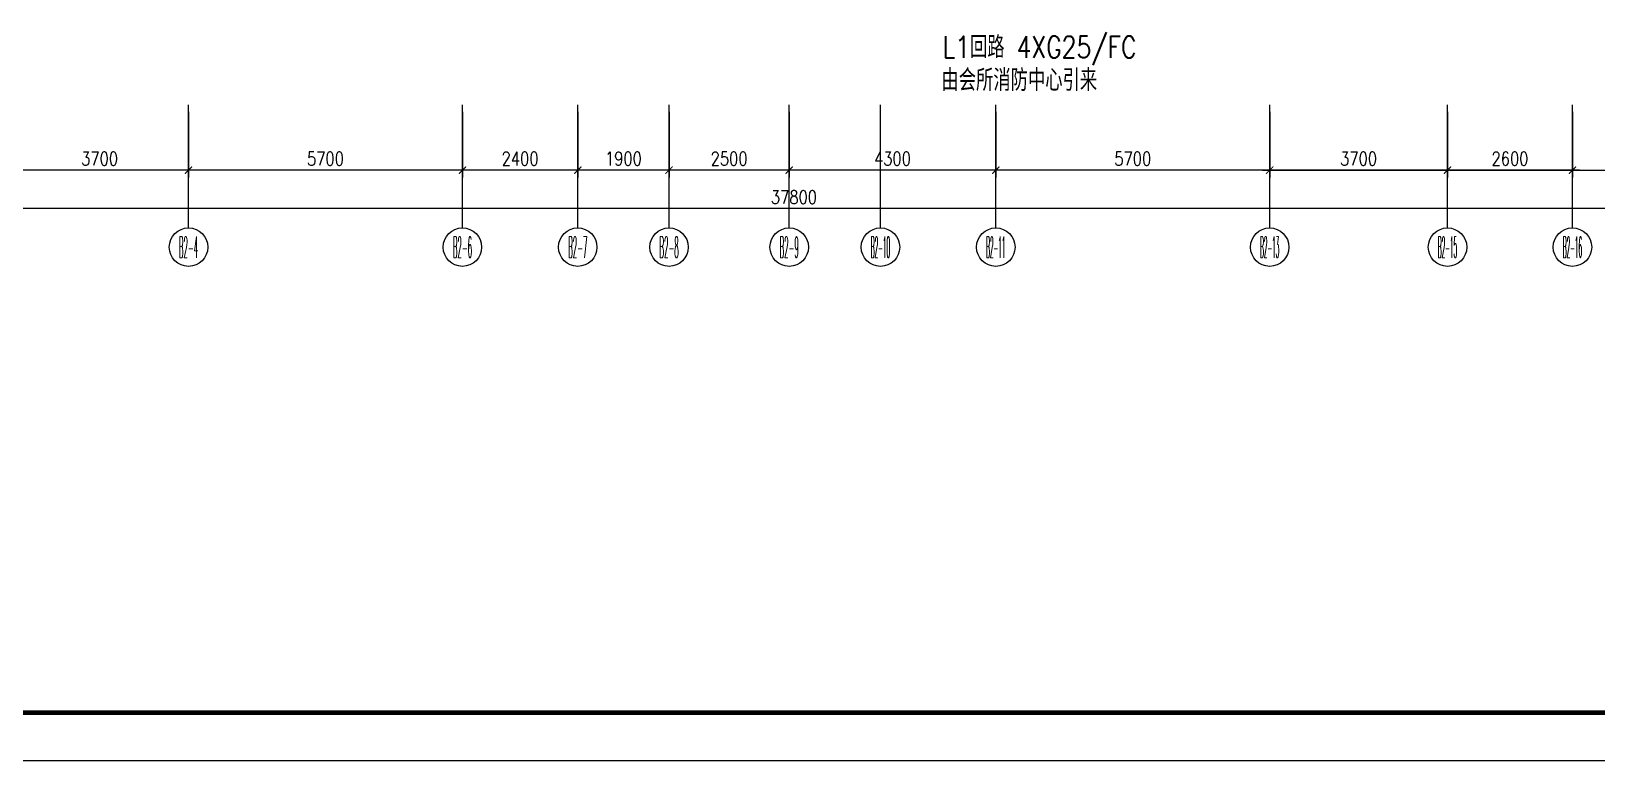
# Model space of a CAD drawing. Extents: x 2942 to 121742, y -69387 to 14613.
# Drawn here: x 61292 to 93868, y -69387 to -54220 of the extents above; entities that cross this region are included whole.
import ezdxf
from ezdxf.enums import TextEntityAlignment as Align

# ---------------------------------------------------------------- set-up
doc = ezdxf.new("R2010")
doc.units = 0
doc.header["$LTSCALE"] = 1000
doc.header["$MEASUREMENT"] = 0
doc.layers.get('0').update_dxf_attribs({"linetype": 'CONTINUOUS'})
doc.layers.get('DEFPOINTS').update_dxf_attribs({"linetype": 'CONTINUOUS'})
for name, color, linetype in [('1', 4, 'CONTINUOUS'), ('AXIS', 7, 'CONTINUOUS'), ('AXIS_TEXT', 7, 'CONTINUOUS'), ('FRAME', 7, 'CONTINUOUS'), ('柱', 252, 'CONTINUOUS')]:
    doc.layers.add(name, color=color, linetype=linetype)
doc.styles.add('COMPLEX', font='COMPLEX.shx', dxfattribs={"width": 0.8})
doc.styles.add('DIM_FONT', font='romanc.shx', dxfattribs={"width": 0.8})
doc.styles.add('HZ', font='SIMPLEX.shx', dxfattribs={"width": 0.75, "bigfont": 'hztxt.shx'})
doc.dimstyles.new('S100', dxfattribs={"dimtxt": 280, "dimasz": 150, "dimexe": 150, "dimexo": 150, "dimgap": 100, "dimtad": 1, "dimdec": 0, "dimzin": 0, "dimdsep": 46, "dimtxsty": 'DIM_FONT', "dimblk": '_DIMX', "dimblk1": 'ARCHTICK', "dimblk2": 'ARCHTICK', "dimsah": 1, "dimcen": 0.09, "dimdle": 150, "dimclrt": 7, "dimadec": 0, "dimazin": 0, "dimtfac": 1, "dimtdec": 0, "dimtix": 1, "dimtmove": 2, "dimatfit": 3, "dimldrblk": 'ARCHTICK', "dimfxl": 0, "dimtolj": 1, "dimtzin": 0, "dimarcsym": 0})

# ---------------------------------------------------------------- blocks, each defined once
blk = doc.blocks.new('_ARCHTICK')
at = {"color": 0, "linetype": 'ByBlock', "const_width": 0.15}
blk.add_lwpolyline([(-0.5, -0.5), (0.5, 0.5)], dxfattribs=at)
blk = doc.blocks.new('*D860')
at = {"color": 0, "linetype": 'ByBlock'}
for p, q in [((58263, -60951), (58263, -63111)), ((96063, -60951), (96063, -63111)), ((96213, -62961), (58113, -62961))]:
    blk.add_line(p, q, dxfattribs=at)
at = {"layer": 'DEFPOINTS', "color": 0, "linetype": 'ByBlock'}
for p in [(58263, -60801), (96063, -60801), (58263, -62961)]:
    blk.add_point(p, dxfattribs=at)
at = {"color": 0, "linetype": 'ByBlock', "xscale": 150, "yscale": 150, "zscale": 150, "rotation": 180}
blk.add_blockref('_ARCHTICK', (58263, -62961), dxfattribs=at)
at = {"color": 0, "linetype": 'ByBlock', "xscale": 150, "yscale": 150, "zscale": 150}
blk.add_blockref('_ARCHTICK', (96063, -62961), dxfattribs=at)
at = {"color": 7, "linetype": 'ByBlock', "insert": (77163, -62721), "char_height": 280, "attachment_point": 5, "style": 'DIM_FONT'}
blk.add_mtext('\\A1;37800', dxfattribs=at)
blk = doc.blocks.new('_DIMX')
blk.add_line((-150, 0), (150, 0))
at = {"const_width": 50}
blk.add_lwpolyline([(-70, -70), (70, 70)], dxfattribs=at)
blk = doc.blocks.new('*D861')
at = {"color": 0, "linetype": 'ByBlock'}
for p, q in [((64563, -60951), (64563, -62311)), ((70263, -60951), (70263, -62311)), ((70413, -62161), (64413, -62161))]:
    blk.add_line(p, q, dxfattribs=at)
at = {"layer": 'DEFPOINTS', "color": 0, "linetype": 'ByBlock'}
for p in [(64563, -60801), (70263, -60801), (64563, -62161)]:
    blk.add_point(p, dxfattribs=at)
at = {"color": 0, "linetype": 'ByBlock', "xscale": 150, "yscale": 150, "zscale": 150, "rotation": 180}
blk.add_blockref('_ARCHTICK', (64563, -62161), dxfattribs=at)
at = {"color": 0, "linetype": 'ByBlock', "xscale": 150, "yscale": 150, "zscale": 150}
blk.add_blockref('_ARCHTICK', (70263, -62161), dxfattribs=at)
at = {"color": 7, "linetype": 'ByBlock', "insert": (67413, -61921), "char_height": 280, "attachment_point": 5, "style": 'DIM_FONT'}
blk.add_mtext('\\A1;5700', dxfattribs=at)
blk = doc.blocks.new('*D863')
at = {"color": 0, "linetype": 'ByBlock'}
for p, q in [((60863, -60951), (60863, -62311)), ((64563, -60951), (64563, -62311)), ((64713, -62161), (60713, -62161))]:
    blk.add_line(p, q, dxfattribs=at)
at = {"layer": 'DEFPOINTS', "color": 0, "linetype": 'ByBlock'}
for p in [(60863, -60801), (64563, -60801), (60863, -62161)]:
    blk.add_point(p, dxfattribs=at)
at = {"color": 0, "linetype": 'ByBlock', "xscale": 150, "yscale": 150, "zscale": 150, "rotation": 180}
blk.add_blockref('_ARCHTICK', (60863, -62161), dxfattribs=at)
at = {"color": 0, "linetype": 'ByBlock', "xscale": 150, "yscale": 150, "zscale": 150}
blk.add_blockref('_ARCHTICK', (64563, -62161), dxfattribs=at)
at = {"color": 7, "linetype": 'ByBlock', "insert": (62713, -61921), "char_height": 280, "attachment_point": 5, "style": 'DIM_FONT'}
blk.add_mtext('\\A1;3700', dxfattribs=at)
blk = doc.blocks.new('_AXISO')
blk.add_circle((0, 0), 0.5)
at = {"layer": 'AXIS_TEXT', "style": 'COMPLEX', "width": 1.041667}
blk.add_attdef('A', text='', height=0.56, dxfattribs=at).set_placement((-0.25, -0.28), (0.25, -0.28), align=Align.FIT)
blk = doc.blocks.new('*D864')
at = {"color": 0, "linetype": 'ByBlock'}
for p, q in [((72663, -60951), (72663, -62311)), ((74563, -60951), (74563, -62311)), ((74713, -62161), (72513, -62161))]:
    blk.add_line(p, q, dxfattribs=at)
at = {"layer": 'DEFPOINTS', "color": 0, "linetype": 'ByBlock'}
for p in [(72663, -60801), (74563, -60801), (72663, -62161)]:
    blk.add_point(p, dxfattribs=at)
at = {"color": 0, "linetype": 'ByBlock', "xscale": 150, "yscale": 150, "zscale": 150, "rotation": 180}
blk.add_blockref('_ARCHTICK', (72663, -62161), dxfattribs=at)
at = {"color": 0, "linetype": 'ByBlock', "xscale": 150, "yscale": 150, "zscale": 150}
blk.add_blockref('_ARCHTICK', (74563, -62161), dxfattribs=at)
at = {"color": 7, "linetype": 'ByBlock', "insert": (73613, -61921), "char_height": 280, "attachment_point": 5, "style": 'DIM_FONT'}
blk.add_mtext('\\A1;1900', dxfattribs=at)
blk = doc.blocks.new('*D865')
at = {"color": 0, "linetype": 'ByBlock'}
for p, q in [((87063, -60951), (87063, -62311)), ((90763, -60951), (90763, -62311)), ((90913, -62161), (86913, -62161))]:
    blk.add_line(p, q, dxfattribs=at)
at = {"layer": 'DEFPOINTS', "color": 0, "linetype": 'ByBlock'}
for p in [(87063, -60801), (90763, -60801), (87063, -62161)]:
    blk.add_point(p, dxfattribs=at)
at = {"color": 0, "linetype": 'ByBlock', "xscale": 150, "yscale": 150, "zscale": 150, "rotation": 180}
blk.add_blockref('_ARCHTICK', (87063, -62161), dxfattribs=at)
at = {"color": 0, "linetype": 'ByBlock', "xscale": 150, "yscale": 150, "zscale": 150}
blk.add_blockref('_ARCHTICK', (90763, -62161), dxfattribs=at)
at = {"color": 7, "linetype": 'ByBlock', "insert": (88913, -61921), "char_height": 280, "attachment_point": 5, "style": 'DIM_FONT'}
blk.add_mtext('\\A1;3700', dxfattribs=at)
blk = doc.blocks.new('*D866')
at = {"color": 0, "linetype": 'ByBlock'}
for p, q in [((90763, -60951), (90763, -62311)), ((93363, -60951), (93363, -62311)), ((93513, -62161), (90613, -62161))]:
    blk.add_line(p, q, dxfattribs=at)
at = {"layer": 'DEFPOINTS', "color": 0, "linetype": 'ByBlock'}
for p in [(90763, -60801), (93363, -60801), (90763, -62161)]:
    blk.add_point(p, dxfattribs=at)
at = {"color": 0, "linetype": 'ByBlock', "xscale": 150, "yscale": 150, "zscale": 150}
for p, rotation in [((90763, -62161), 179.9999999999949), ((93363, -62161), 359.9999999999949)]:
    blk.add_blockref('_ARCHTICK', p, dxfattribs=dict(at, rotation=rotation))
at = {"color": 7, "linetype": 'ByBlock', "insert": (92063, -61921), "char_height": 280, "attachment_point": 5, "style": 'DIM_FONT'}
blk.add_mtext('\\A1;2600', dxfattribs=at)
blk = doc.blocks.new('*D867')
at = {"color": 0, "linetype": 'ByBlock'}
for p, q in [((87063, -60951), (87063, -62311)), ((90763, -60951), (90763, -62311)), ((86913, -62161), (90913, -62161))]:
    blk.add_line(p, q, dxfattribs=at)
at = {"layer": 'DEFPOINTS', "color": 0, "linetype": 'ByBlock'}
for p in [(87063, -60801), (90763, -60801), (90763, -62161)]:
    blk.add_point(p, dxfattribs=at)
at = {"color": 0, "linetype": 'ByBlock', "xscale": 150, "yscale": 150, "zscale": 150, "rotation": 180}
blk.add_blockref('_ARCHTICK', (87063, -62161), dxfattribs=at)
at = {"color": 0, "linetype": 'ByBlock', "xscale": 150, "yscale": 150, "zscale": 150}
blk.add_blockref('_ARCHTICK', (90763, -62161), dxfattribs=at)
at = {"color": 7, "linetype": 'ByBlock', "insert": (88913, -61921), "char_height": 280, "attachment_point": 5, "style": 'DIM_FONT'}
blk.add_mtext('\\A1;3700', dxfattribs=at)
blk = doc.blocks.new('*D868')
at = {"color": 0, "linetype": 'ByBlock'}
for p, q in [((90763, -60951), (90763, -62311)), ((93363, -60951), (93363, -62311)), ((90613, -62161), (93513, -62161))]:
    blk.add_line(p, q, dxfattribs=at)
at = {"layer": 'DEFPOINTS', "color": 0, "linetype": 'ByBlock'}
for p in [(90763, -60801), (93363, -60801), (93363, -62161)]:
    blk.add_point(p, dxfattribs=at)
at = {"color": 0, "linetype": 'ByBlock', "xscale": 150, "yscale": 150, "zscale": 150, "rotation": 180}
blk.add_blockref('_ARCHTICK', (90763, -62161), dxfattribs=at)
at = {"color": 0, "linetype": 'ByBlock', "xscale": 150, "yscale": 150, "zscale": 150}
blk.add_blockref('_ARCHTICK', (93363, -62161), dxfattribs=at)
at = {"color": 7, "linetype": 'ByBlock', "insert": (92063, -61921), "char_height": 280, "attachment_point": 5, "style": 'DIM_FONT'}
blk.add_mtext('\\A1;2600', dxfattribs=at)
blk = doc.blocks.new('*D869')
at = {"color": 0, "linetype": 'ByBlock'}
for p, q in [((77063, -60951), (77063, -62311)), ((81363, -60951), (81363, -62311)), ((81513, -62161), (76913, -62161))]:
    blk.add_line(p, q, dxfattribs=at)
at = {"layer": 'DEFPOINTS', "color": 0, "linetype": 'ByBlock'}
for p in [(77063, -60801), (81363, -60801), (77063, -62161)]:
    blk.add_point(p, dxfattribs=at)
at = {"color": 0, "linetype": 'ByBlock', "xscale": 150, "yscale": 150, "zscale": 150, "rotation": 180}
blk.add_blockref('_ARCHTICK', (77063, -62161), dxfattribs=at)
at = {"color": 0, "linetype": 'ByBlock', "xscale": 150, "yscale": 150, "zscale": 150}
blk.add_blockref('_ARCHTICK', (81363, -62161), dxfattribs=at)
at = {"color": 7, "linetype": 'ByBlock', "insert": (79213, -61921), "char_height": 280, "attachment_point": 5, "style": 'DIM_FONT'}
blk.add_mtext('\\A1;4300', dxfattribs=at)
blk = doc.blocks.new('*D870')
at = {"color": 0, "linetype": 'ByBlock'}
for p, q in [((74563, -60951), (74563, -62311)), ((77063, -60951), (77063, -62311)), ((77213, -62161), (74413, -62161))]:
    blk.add_line(p, q, dxfattribs=at)
at = {"layer": 'DEFPOINTS', "color": 0, "linetype": 'ByBlock'}
for p in [(74563, -60801), (77063, -60801), (74563, -62161)]:
    blk.add_point(p, dxfattribs=at)
at = {"color": 0, "linetype": 'ByBlock', "xscale": 150, "yscale": 150, "zscale": 150, "rotation": 180}
blk.add_blockref('_ARCHTICK', (74563, -62161), dxfattribs=at)
at = {"color": 0, "linetype": 'ByBlock', "xscale": 150, "yscale": 150, "zscale": 150}
blk.add_blockref('_ARCHTICK', (77063, -62161), dxfattribs=at)
at = {"color": 7, "linetype": 'ByBlock', "insert": (75813, -61921), "char_height": 280, "attachment_point": 5, "style": 'DIM_FONT'}
blk.add_mtext('\\A1;2500', dxfattribs=at)
blk = doc.blocks.new('*D871')
at = {"color": 0, "linetype": 'ByBlock'}
for p, q in [((70263, -60951), (70263, -62311)), ((72663, -60951), (72663, -62311)), ((72813, -62161), (70113, -62161))]:
    blk.add_line(p, q, dxfattribs=at)
at = {"layer": 'DEFPOINTS', "color": 0, "linetype": 'ByBlock'}
for p in [(70263, -60801), (72663, -60801), (70263, -62161)]:
    blk.add_point(p, dxfattribs=at)
at = {"color": 0, "linetype": 'ByBlock', "xscale": 150, "yscale": 150, "zscale": 150, "rotation": 180}
blk.add_blockref('_ARCHTICK', (70263, -62161), dxfattribs=at)
at = {"color": 0, "linetype": 'ByBlock', "xscale": 150, "yscale": 150, "zscale": 150}
blk.add_blockref('_ARCHTICK', (72663, -62161), dxfattribs=at)
at = {"color": 7, "linetype": 'ByBlock', "insert": (71463, -61921), "char_height": 280, "attachment_point": 5, "style": 'DIM_FONT'}
blk.add_mtext('\\A1;2400', dxfattribs=at)
blk = doc.blocks.new('*D872')
at = {"color": 0, "linetype": 'ByBlock'}
for p, q in [((81363, -60951), (81363, -62311)), ((87063, -60951), (87063, -62311)), ((87213, -62161), (81213, -62161))]:
    blk.add_line(p, q, dxfattribs=at)
at = {"layer": 'DEFPOINTS', "color": 0, "linetype": 'ByBlock'}
for p in [(81363, -60801), (87063, -60801), (81363, -62161)]:
    blk.add_point(p, dxfattribs=at)
at = {"color": 0, "linetype": 'ByBlock', "xscale": 150, "yscale": 150, "zscale": 150, "rotation": 180}
blk.add_blockref('_ARCHTICK', (81363, -62161), dxfattribs=at)
at = {"color": 0, "linetype": 'ByBlock', "xscale": 150, "yscale": 150, "zscale": 150}
blk.add_blockref('_ARCHTICK', (87063, -62161), dxfattribs=at)
at = {"color": 7, "linetype": 'ByBlock', "insert": (84213, -61921), "char_height": 280, "attachment_point": 5, "style": 'DIM_FONT'}
blk.add_mtext('\\A1;5700', dxfattribs=at)
blk = doc.blocks.new('*D873')
at = {"color": 0, "linetype": 'ByBlock'}
for p, q in [((93363, -60951), (93363, -62311)), ((96063, -60951), (96063, -62311)), ((93213, -62161), (96213, -62161))]:
    blk.add_line(p, q, dxfattribs=at)
at = {"layer": 'DEFPOINTS', "color": 0, "linetype": 'ByBlock'}
for p in [(93363, -60801), (96063, -60801), (96063, -62161)]:
    blk.add_point(p, dxfattribs=at)
at = {"color": 0, "linetype": 'ByBlock', "xscale": 150, "yscale": 150, "zscale": 150, "rotation": 180}
blk.add_blockref('_ARCHTICK', (93363, -62161), dxfattribs=at)
at = {"color": 0, "linetype": 'ByBlock', "xscale": 150, "yscale": 150, "zscale": 150}
blk.add_blockref('_ARCHTICK', (96063, -62161), dxfattribs=at)
at = {"color": 7, "linetype": 'ByBlock', "insert": (94713, -61921), "char_height": 280, "attachment_point": 5, "style": 'DIM_FONT'}
blk.add_mtext('\\A1;2700', dxfattribs=at)

msp = doc.modelspace()

# ---------------------------------------------------------------- hatches: boundary and pattern name
at = {"layer": '柱'}
h = msp.add_hatch(color=252, dxfattribs=at)
h.paths.add_polyline_path([(74263.3, -39242.3), (74563.3, -39242.3), (74563.3, -40242.3), (73263.3, -40242.3), (73263.3, -39942.3), (74263.3, -39942.3)])
h.paths.add_polyline_path([(58763.3, -33642.3), (58263.3, -33642.3), (58263.3, -36642.3), (58563.3, -36642.3), (58563.3, -33942.3), (58763.3, -33942.3)])
h.paths.add_polyline_path([(58263.3, -41242.3), (58563.3, -41242.3), (58563.3, -42742.3), (58763.3, -42742.3), (58763.3, -43042.3), (58263.3, -43042.3)])
h.paths.add_polyline_path([(64863.3, -46242.3), (65363.3, -46242.3), (65363.3, -48232.3), (65063.3, -48232.3), (65063.3, -46542.3), (64863.3, -46542.3)])
h.paths.add_polyline_path([(60863.3, -50942.3), (61163.3, -50942.3), (61163.3, -52642.3), (61513.3, -52642.3), (61513.3, -52942.3), (60863.3, -52942.3)])
h.paths.add_polyline_path([(61363.3, -47442.3), (60863.3, -47442.3), (60863.3, -49042.3), (61163.3, -49042.3), (61163.3, -47742.3), (61363.3, -47742.3)])
h.paths.add_polyline_path([(64063.3, -52642.3), (64063.3, -52942.3), (65463.3, -52942.3), (65463.3, -52642.3), (64863.3, -52642.3), (64863.3, -51942.3), (64563.3, -51942.3), (64563.3, -52642.3)])
h.paths.add_polyline_path([(69963.3, -51842.3), (70263.3, -51842.3), (70263.3, -53442.3), (69963.3, -53442.3)])
h.paths.add_polyline_path([(61963.3, -40492.3), (62663.3, -40492.3), (62663.3, -39792.3), (61963.3, -39792.3)])
h.paths.add_polyline_path([(61963.3, -43292.3), (62663.3, -43292.3), (62663.3, -42592.3), (61963.3, -42592.3)])
h.paths.add_polyline_path([(61663.3, -33642.3), (62463.3, -33642.3), (62463.3, -34942.3), (62463.3, -35142.3), (62163.3, -35142.3), (62163.3, -33942.3), (61663.3, -33942.3)])
h.paths.add_polyline_path([(70263.3, -46242.3), (70263.3, -46542.3), (68263.3, -46542.3), (68263.3, -46242.3)])
h.paths.add_polyline_path([(67763.3, -43292.3), (68463.3, -43292.3), (68463.3, -42592.3), (67763.3, -42592.3)])
h.paths.add_polyline_path([(67763.3, -40492.3), (68463.3, -40492.3), (68463.3, -39792.3), (67763.3, -39792.3)])
h.paths.add_polyline_path([(73363.3, -44642.3), (73363.3, -44342.3), (72563.3, -44342.3), (72563.3, -46942.3), (73463.3, -46942.3), (73463.3, -46642.3), (72863.3, -46642.3), (72863.3, -44642.3)])
h.paths.add_polyline_path([(72863.3, -44642.3), (72863.3, -46642.3)], flags=16)
h.paths.add_polyline_path([(68063.3, -36242.3), (68363.3, -36242.3), (68363.3, -33642.3), (68063.3, -33642.3)])
h.paths.add_polyline_path([(89963.3, -33642.3), (89163.3, -33642.3), (89163.3, -34942.3), (89163.3, -35142.3), (89463.3, -35142.3), (89463.3, -33942.3), (89963.3, -33942.3)])
h.paths.add_polyline_path([(89663.3, -40492.3), (88963.3, -40492.3), (88963.3, -39792.3), (89663.3, -39792.3)])
h.paths.add_polyline_path([(89663.3, -43292.3), (88963.3, -43292.3), (88963.3, -42592.3), (89663.3, -42592.3)])
h.paths.add_polyline_path([(86763.3, -46242.3), (86263.3, -46242.3), (86263.3, -48232.3), (86563.3, -48232.3), (86563.3, -46542.3), (86763.3, -46542.3)])
h.paths.add_polyline_path([(81663.3, -51842.3), (81363.3, -51842.3), (81363.3, -53442.3), (81663.3, -53442.3)])
h.paths.add_polyline_path([(77363.3, -51442.3), (77063.3, -51442.3), (77063.3, -53442.3), (77363.3, -53442.3)])
h.paths.add_polyline_path([(74263.3, -51442.3), (74563.3, -51442.3), (74563.3, -53442.3), (74263.3, -53442.3)])
h.paths.add_polyline_path([(87563.3, -52642.3), (87563.3, -52942.3), (86163.3, -52942.3), (86163.3, -52642.3), (86763.3, -52642.3), (86763.3, -51942.3), (87063.3, -51942.3), (87063.3, -52642.3)])
h.paths.add_polyline_path([(81363.3, -46242.3), (81363.3, -46542.3), (83363.3, -46542.3), (83363.3, -46242.3)])
h.paths.add_polyline_path([(77363.3, -39242.3), (77063.3, -39242.3), (77063.3, -40242.3), (78363.3, -40242.3), (78363.3, -39942.3), (77363.3, -39942.3)])
h.paths.add_polyline_path([(74463.3, -44642.3), (74463.3, -44342.3), (75263.3, -44342.3), (75263.3, -46942.3), (74363.3, -46942.3), (74363.3, -46642.3), (74963.3, -46642.3), (74963.3, -44642.3)])
h.paths.add_polyline_path([(77163.3, -44642.3), (77163.3, -44342.3), (76363.3, -44342.3), (76363.3, -46942.3), (77263.3, -46942.3), (77263.3, -46642.3), (76663.3, -46642.3), (76663.3, -44642.3)])
h.paths.add_polyline_path([(78763.3, -44642.3), (78763.3, -46642.3)], flags=16)
h.paths.add_polyline_path([(78263.3, -44642.3), (78263.3, -44342.3), (79063.3, -44342.3), (79063.3, -46942.3), (78163.3, -46942.3), (78163.3, -46642.3), (78763.3, -46642.3), (78763.3, -44642.3)])
h.paths.add_polyline_path([(74263.3, -35642.3), (74563.3, -35642.3), (74563.3, -33642.3), (74263.3, -33642.3)])
h.paths.add_polyline_path([(77363.3, -35642.3), (77063.3, -35642.3), (77063.3, -33642.3), (77363.3, -33642.3)])
h.paths.add_polyline_path([(83863.3, -43292.3), (83163.3, -43292.3), (83163.3, -42592.3), (83863.3, -42592.3)])
h.paths.add_polyline_path([(83863.3, -40492.3), (83163.3, -40492.3), (83163.3, -39792.3), (83863.3, -39792.3)])
h.paths.add_polyline_path([(83563.3, -36242.3), (83263.3, -36242.3), (83263.3, -33642.3), (83563.3, -33642.3)])
h.paths.add_polyline_path([(90763.3, -50942.3), (90463.3, -50942.3), (90463.3, -52642.3), (90113.3, -52642.3), (90113.3, -52942.3), (90763.3, -52942.3)])
h.paths.add_polyline_path([(90263.3, -47442.3), (90763.3, -47442.3), (90763.3, -49042.3), (90463.3, -49042.3), (90463.3, -47742.3), (90263.3, -47742.3)])
h.paths.add_polyline_path([(92863.3, -33642.3), (93363.3, -33642.3), (93363.3, -36642.3), (93063.3, -36642.3), (93063.3, -33942.3), (92863.3, -33942.3)])
h.paths.add_polyline_path([(93363.3, -41242.3), (93063.3, -41242.3), (93063.3, -42742.3), (92863.3, -42742.3), (92863.3, -43042.3), (93363.3, -43042.3)])
edge = h.paths.add_edge_path()
edge.add_line((55797.5, -33642.3), (94394, -33642.3))
edge = h.paths.add_edge_path()
edge.add_line((93363.3, -55747.2), (93363.3, -29451.3))

# ---------------------------------------------------------------- linework, layer by layer
at = {"layer": 'AXIS'}
for p, q in [((64563.3, -58307.9), (64563.3, -55747.2)), ((70263.3, -58307.9), (70263.3, -55747.2)), ((72663.3, -58307.9), (72663.3, -55747.2)), ((74563.3, -58307.9), (74563.3, -55747.2)), ((77063.3, -58307.9), (77063.3, -55747.2)), ((78963.3, -58307.9), (78963.3, -55747.2)), ((81363.3, -58307.9), (81363.3, -55747.2)), ((87063.3, -58307.9), (87063.3, -55747.2)), ((90763.3, -58307.9), (90763.3, -55747.2)), ((93363.3, -58307.9), (93363.3, -55747.2))]:
    msp.add_line(p, q, dxfattribs=at)
at = {"layer": 'FRAME', "color": 7, "linetype": 'ByBlock'}
msp.add_lwpolyline([(121742.1, -69387), (2942.1, -69387), (2942.1, 14613), (121742.1, 14613)], close=True, dxfattribs=at)
at = {"layer": 'FRAME', "color": 7, "linetype": 'ByBlock', "const_width": 100}
msp.add_lwpolyline([(120742.1, 13612.6), (5442.1, 13612.6), (5442.1, -68387.5), (120742.1, -68387.5)], close=True, dxfattribs=at)

# ---------------------------------------------------------------- block references
at = {"layer": 'AXIS'}
ref = msp.add_blockref('_AXISO', (64563.3, -58707.9), dxfattribs=dict(at, xscale=799.9992, yscale=799.9992, zscale=799.9992))
ref.add_attrib('A', 'B2-4', dxfattribs={"layer": 'AXIS_TEXT', "height": 448, "style": 'COMPLEX', "width": 0.223214}).set_placement((64363.3, -58931.9), (64763.3, -58931.9), align=Align.FIT)
ref = msp.add_blockref('_AXISO', (70263.3, -58707.9), dxfattribs=dict(at, xscale=799.9992, yscale=799.9992, zscale=799.9992))
ref.add_attrib('A', 'B2-6', dxfattribs={"layer": 'AXIS_TEXT', "height": 448, "style": 'COMPLEX', "width": 0.228659}).set_placement((70063.3, -58931.9), (70463.3, -58931.9), align=Align.FIT)
ref = msp.add_blockref('_AXISO', (72663.3, -58707.9), dxfattribs=dict(at, xscale=799.9992, yscale=799.9992, zscale=799.9992))
ref.add_attrib('A', 'B2-7', dxfattribs={"layer": 'AXIS_TEXT', "height": 448, "style": 'COMPLEX', "width": 0.228659}).set_placement((72463.3, -58931.9), (72863.3, -58931.9), align=Align.FIT)
ref = msp.add_blockref('_AXISO', (74563.3, -58707.9), dxfattribs=dict(at, xscale=799.9992, yscale=799.9992, zscale=799.9992))
ref.add_attrib('A', 'B2-8', dxfattribs={"layer": 'AXIS_TEXT', "height": 448, "style": 'COMPLEX', "width": 0.228659}).set_placement((74363.3, -58931.9), (74763.3, -58931.9), align=Align.FIT)
ref = msp.add_blockref('_AXISO', (77063.3, -58707.9), dxfattribs=dict(at, xscale=799.9992, yscale=799.9992, zscale=799.9992))
ref.add_attrib('A', 'B2-9', dxfattribs={"layer": 'AXIS_TEXT', "height": 448, "style": 'COMPLEX', "width": 0.228659}).set_placement((76863.3, -58931.9), (77263.3, -58931.9), align=Align.FIT)
ref = msp.add_blockref('_AXISO', (78963.3, -58707.9), dxfattribs=dict(at, xscale=799.9992, yscale=799.9992, zscale=799.9992))
ref.add_attrib('A', 'B2-10', dxfattribs={"layer": 'AXIS_TEXT', "height": 448, "style": 'COMPLEX', "width": 0.193299}).set_placement((78763.3, -58931.9), (79163.3, -58931.9), align=Align.FIT)
ref = msp.add_blockref('_AXISO', (81363.3, -58707.9), dxfattribs=dict(at, xscale=799.9992, yscale=799.9992, zscale=799.9992))
ref.add_attrib('A', 'B2-11', dxfattribs={"layer": 'AXIS_TEXT', "height": 448, "style": 'COMPLEX', "width": 0.203804}).set_placement((81163.3, -58931.9), (81563.3, -58931.9), align=Align.FIT)
ref = msp.add_blockref('_AXISO', (87063.3, -58707.9), dxfattribs=dict(at, xscale=799.9992, yscale=799.9992, zscale=799.9992))
ref.add_attrib('A', 'B2-13', dxfattribs={"layer": 'AXIS_TEXT', "height": 448, "style": 'COMPLEX', "width": 0.193299}).set_placement((86863.3, -58931.9), (87263.3, -58931.9), align=Align.FIT)
ref = msp.add_blockref('_AXISO', (90763.3, -58707.9), dxfattribs=dict(at, xscale=799.9992, yscale=799.9992, zscale=799.9992))
ref.add_attrib('A', 'B2-15', dxfattribs={"layer": 'AXIS_TEXT', "height": 448, "style": 'COMPLEX', "width": 0.193299}).set_placement((90563.3, -58931.9), (90963.3, -58931.9), align=Align.FIT)
ref = msp.add_blockref('_AXISO', (93363.3, -58707.9), dxfattribs=dict(at, xscale=799.9992, yscale=799.9992, zscale=799.9992))
ref.add_attrib('A', 'B2-16', dxfattribs={"layer": 'AXIS_TEXT', "height": 448, "style": 'COMPLEX', "width": 0.193299}).set_placement((93163.3, -58931.9), (93563.3, -58931.9), align=Align.FIT)

# ---------------------------------------------------------------- texts
at = {"layer": '1', "color": 4, "style": 'HZ', "width": 0.8}
for s, p in [('L1回路 4XG25/FC', (80255.4, -54773)), ('由会所消防中心引来', (80231.7, -55460.5))]:
    msp.add_text(s, height=450, dxfattribs=at).set_placement(p)

# ---------------------------------------------------------------- dimensions: what is measured, and where the dimension line sits
at = {"layer": 'AXIS'}
for p1, p2, distance, picture, middle in [((96063.3, -55747.2), (58263.3, -55747.2), 2160.7, '*D860', (77163.3, -57667.9)), ((93363.3, -55747.2), (90763.3, -55747.2), 1360.7, '*D866', (92063.3, -56867.9))]:
    dim = msp.add_aligned_dim(p1=p1, p2=p2, distance=distance, dimstyle='S100', dxfattribs=at)
    dim.commit()
    dim.dimension.update_dxf_attribs({"geometry": picture, "text_midpoint": middle, "insert": (0, 5053.6)})
for base, p1, p2, picture, middle in [((60863.3, -57107.9), (64563.3, -55747.2), (60863.3, -55747.2), '*D863', (62713.3, -56867.9)), ((64563.3, -57107.9), (70263.3, -55747.2), (64563.3, -55747.2), '*D861', (67413.3, -56867.9)), ((70263.3, -57107.9), (72663.3, -55747.2), (70263.3, -55747.2), '*D871', (71463.3, -56867.9)), ((72663.3, -57107.9), (74563.3, -55747.2), (72663.3, -55747.2), '*D864', (73613.3, -56867.9)), ((74563.3, -57107.9), (77063.3, -55747.2), (74563.3, -55747.2), '*D870', (75813.3, -56867.9)), ((77063.3, -57107.9), (81363.3, -55747.2), (77063.3, -55747.2), '*D869', (79213.3, -56867.9)), ((81363.3, -57107.9), (87063.3, -55747.2), (81363.3, -55747.2), '*D872', (84213.3, -56867.9)), ((87063.3, -57107.9), (90763.3, -55747.2), (87063.3, -55747.2), '*D865', (88913.3, -56867.9)), ((90763.3, -57107.9), (87063.3, -55747.2), (90763.3, -55747.2), '*D867', (88913.3, -56867.9)), ((93363.3, -57107.9), (90763.3, -55747.2), (93363.3, -55747.2), '*D868', (92063.3, -56867.9)), ((96063.3, -57107.9), (93363.3, -55747.2), (96063.3, -55747.2), '*D873', (94713.3, -56867.9))]:
    dim = msp.add_linear_dim(base=base, p1=p1, p2=p2, dimstyle='S100', dxfattribs=at)
    dim.commit()
    dim.dimension.update_dxf_attribs({"geometry": picture, "text_midpoint": middle, "insert": (0, 5053.6)})

doc.saveas('drawing.dxf')
